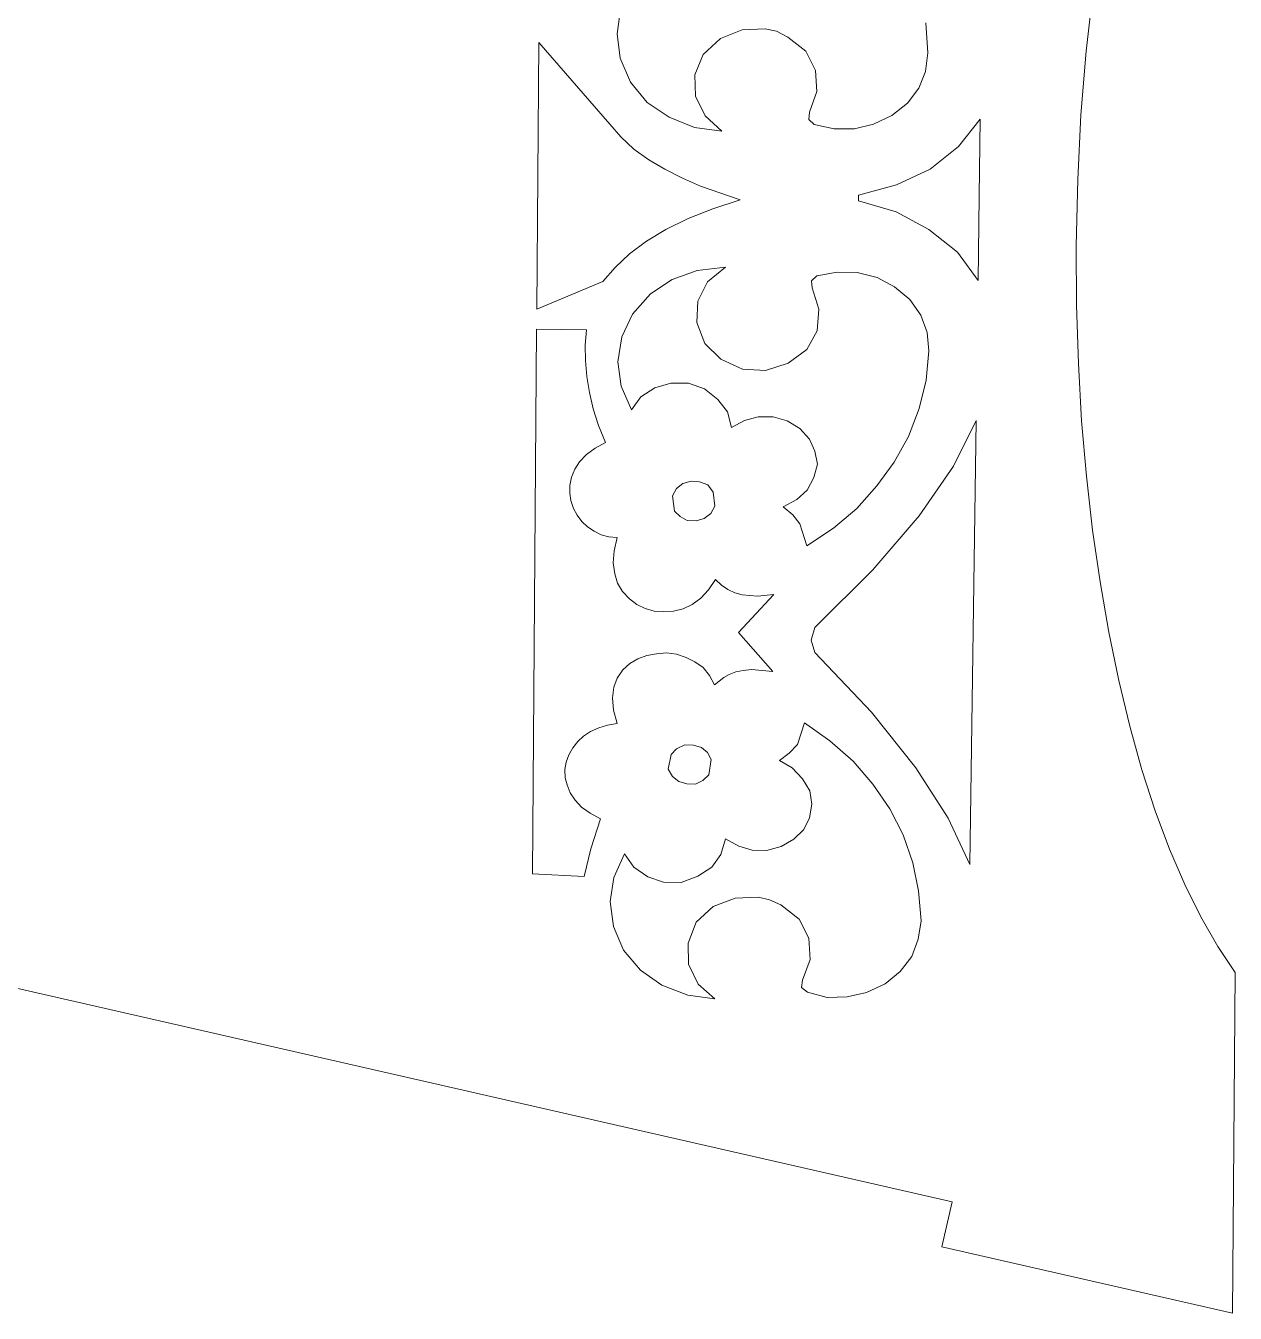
# Model space of a CAD drawing. Header units: inches. Extents: x -2.95 to 3.29, y -5.05 to 4.57.
# Drawn here: x -0.962 to 0.134, y -0.388 to 0.779 of the extents above; entities that cross this region are included whole.
import ezdxf

# ---------------------------------------------------------------- set-up
doc = ezdxf.new("R2010")
doc.units = ezdxf.units.IN
doc.header["$MEASUREMENT"] = 0
doc.layers.add('Katman 1', color=7, linetype='Continuous')

msp = doc.modelspace()

# ---------------------------------------------------------------- linework, layer by layer
at = {"layer": 'Katman 1', "color": 250, "lineweight": 9}
for points in [[(-0.0008, 0.7559), (-0.0008, 0.7559), (0.0056, 0.8115), (0.0056, 0.8115)], [(-0.4259, 0.7717), (-0.4259, 0.7717), (-0.4229, 0.7938), (-0.4229, 0.7938)], [(-0.4233, 0.7497), (-0.4233, 0.7497), (-0.4259, 0.7717), (-0.4259, 0.7717)], [(-0.3128, 0.7754), (-0.3128, 0.7754), (-0.3325, 0.7675), (-0.3325, 0.7675)], [(-0.2919, 0.7763), (-0.2919, 0.7763), (-0.3128, 0.7754), (-0.3128, 0.7754)], [(-0.2817, 0.7741), (-0.2817, 0.7741), (-0.2919, 0.7763), (-0.2919, 0.7763)], [(-0.2712, 0.7688), (-0.2712, 0.7688), (-0.2817, 0.7741), (-0.2817, 0.7741)], [(-0.1462, 0.7818), (-0.1462, 0.7818), (-0.1443, 0.7545), (-0.1443, 0.7545)], [(-0.497, 0.7639), (-0.497, 0.7639), (-0.4989, 0.5221), (-0.4989, 0.5221)], [(-0.4328, 0.6899), (-0.4328, 0.6899), (-0.497, 0.7639), (-0.497, 0.7639)], [(-0.3325, 0.7675), (-0.3325, 0.7675), (-0.348, 0.7529), (-0.348, 0.7529)], [(-0.2549, 0.7561), (-0.2549, 0.7561), (-0.2712, 0.7688), (-0.2712, 0.7688)], [(-0.414, 0.7279), (-0.414, 0.7279), (-0.4233, 0.7497), (-0.4233, 0.7497)], [(-0.348, 0.7529), (-0.348, 0.7529), (-0.3555, 0.7345), (-0.3555, 0.7345)], [(-0.2463, 0.7385), (-0.2463, 0.7385), (-0.2549, 0.7561), (-0.2549, 0.7561)], [(-0.1443, 0.7545), (-0.1443, 0.7545), (-0.1465, 0.7377), (-0.1465, 0.7377)], [(-0.0055, 0.6984), (-0.0055, 0.6984), (-0.0008, 0.7559), (-0.0008, 0.7559)], [(-0.245, 0.7193), (-0.245, 0.7193), (-0.2463, 0.7385), (-0.2463, 0.7385)], [(-0.1465, 0.7377), (-0.1465, 0.7377), (-0.1526, 0.7224), (-0.1526, 0.7224)], [(-0.3988, 0.7096), (-0.3988, 0.7096), (-0.414, 0.7279), (-0.414, 0.7279)], [(-0.3555, 0.7345), (-0.3555, 0.7345), (-0.355, 0.7152), (-0.355, 0.7152)], [(-0.355, 0.7152), (-0.355, 0.7152), (-0.3464, 0.6973), (-0.3464, 0.6973)], [(-0.2518, 0.7007), (-0.2518, 0.7007), (-0.245, 0.7193), (-0.245, 0.7193)], [(-0.1526, 0.7224), (-0.1526, 0.7224), (-0.1629, 0.7088), (-0.1629, 0.7088)], [(-0.3789, 0.6961), (-0.3789, 0.6961), (-0.3988, 0.7096), (-0.3988, 0.7096)], [(-0.2522, 0.6941), (-0.2522, 0.6941), (-0.2518, 0.7007), (-0.2518, 0.7007)], [(-0.1629, 0.7088), (-0.1629, 0.7088), (-0.177, 0.6977), (-0.177, 0.6977)], [(-0.4228, 0.6783), (-0.4228, 0.6783), (-0.4328, 0.6899), (-0.4328, 0.6899)], [(-0.3559, 0.6868), (-0.3559, 0.6868), (-0.3789, 0.6961), (-0.3789, 0.6961)], [(-0.3464, 0.6973), (-0.3464, 0.6973), (-0.3311, 0.6835), (-0.3311, 0.6835)], [(-0.2474, 0.6895), (-0.2474, 0.6895), (-0.2522, 0.6941), (-0.2522, 0.6941)], [(-0.2292, 0.6855), (-0.2292, 0.6855), (-0.2474, 0.6895), (-0.2474, 0.6895)], [(-0.1935, 0.6898), (-0.1935, 0.6898), (-0.211, 0.6857), (-0.211, 0.6857)], [(-0.177, 0.6977), (-0.177, 0.6977), (-0.1935, 0.6898), (-0.1935, 0.6898)], [(-0.0968, 0.6943), (-0.0968, 0.6943), (-0.1166, 0.6696), (-0.1166, 0.6696)], [(-0.0977, 0.6246), (-0.0977, 0.6246), (-0.0968, 0.6943), (-0.0968, 0.6943)], [(-0.0084, 0.6397), (-0.0084, 0.6397), (-0.0055, 0.6984), (-0.0055, 0.6984)], [(-0.411, 0.6673), (-0.411, 0.6673), (-0.4228, 0.6783), (-0.4228, 0.6783)], [(-0.3311, 0.6835), (-0.3311, 0.6835), (-0.3559, 0.6868), (-0.3559, 0.6868)], [(-0.211, 0.6857), (-0.211, 0.6857), (-0.2292, 0.6855), (-0.2292, 0.6855)], [(-0.3974, 0.6575), (-0.3974, 0.6575), (-0.411, 0.6673), (-0.411, 0.6673)], [(-0.1166, 0.6696), (-0.1166, 0.6696), (-0.1423, 0.6491), (-0.1423, 0.6491)], [(-0.3828, 0.6489), (-0.3828, 0.6489), (-0.3974, 0.6575), (-0.3974, 0.6575)], [(-0.3667, 0.6408), (-0.3667, 0.6408), (-0.3828, 0.6489), (-0.3828, 0.6489)], [(-0.1423, 0.6491), (-0.1423, 0.6491), (-0.1729, 0.6347), (-0.1729, 0.6347)], [(-0.3504, 0.6336), (-0.3504, 0.6336), (-0.3667, 0.6408), (-0.3667, 0.6408)], [(-0.3144, 0.6211), (-0.3144, 0.6211), (-0.3504, 0.6336), (-0.3504, 0.6336)], [(-0.1729, 0.6347), (-0.1729, 0.6347), (-0.2073, 0.6255), (-0.2073, 0.6255)], [(-0.0099, 0.5795), (-0.0099, 0.5795), (-0.0084, 0.6397), (-0.0084, 0.6397)], [(-0.3393, 0.6132), (-0.3393, 0.6132), (-0.3144, 0.6211), (-0.3144, 0.6211)], [(-0.2073, 0.6255), (-0.2073, 0.6255), (-0.2073, 0.6202), (-0.2073, 0.6202)], [(-0.2073, 0.6202), (-0.2073, 0.6202), (-0.1731, 0.6102), (-0.1731, 0.6102)], [(-0.0987, 0.548), (-0.0987, 0.548), (-0.0977, 0.6246), (-0.0977, 0.6246)], [(-0.3618, 0.6043), (-0.3618, 0.6043), (-0.3393, 0.6132), (-0.3393, 0.6132)], [(-0.1731, 0.6102), (-0.1731, 0.6102), (-0.1435, 0.5942), (-0.1435, 0.5942)], [(-0.3818, 0.5943), (-0.3818, 0.5943), (-0.3618, 0.6043), (-0.3618, 0.6043)], [(-0.3994, 0.5836), (-0.3994, 0.5836), (-0.3818, 0.5943), (-0.3818, 0.5943)], [(-0.1435, 0.5942), (-0.1435, 0.5942), (-0.1174, 0.5737), (-0.1174, 0.5737)], [(-0.4279, 0.56), (-0.4279, 0.56), (-0.4149, 0.5722), (-0.4149, 0.5722)], [(-0.4149, 0.5722), (-0.4149, 0.5722), (-0.3994, 0.5836), (-0.3994, 0.5836)], [(-0.1174, 0.5737), (-0.1174, 0.5737), (-0.0987, 0.548), (-0.0987, 0.548)], [(-0.0096, 0.5256), (-0.0096, 0.5256), (-0.0099, 0.5795), (-0.0099, 0.5795)], [(-0.3278, 0.5603), (-0.3278, 0.5603), (-0.3534, 0.5573), (-0.3534, 0.5573)], [(-0.344, 0.5468), (-0.344, 0.5468), (-0.3278, 0.5603), (-0.3278, 0.5603)], [(-0.4389, 0.5472), (-0.4389, 0.5472), (-0.4279, 0.56), (-0.4279, 0.56)], [(-0.3762, 0.5491), (-0.3762, 0.5491), (-0.3959, 0.536), (-0.3959, 0.536)], [(-0.3534, 0.5573), (-0.3534, 0.5573), (-0.3762, 0.5491), (-0.3762, 0.5491)], [(-0.2449, 0.5523), (-0.2449, 0.5523), (-0.2498, 0.5478), (-0.2498, 0.5478)], [(-0.2267, 0.5556), (-0.2267, 0.5556), (-0.2449, 0.5523), (-0.2449, 0.5523)], [(-0.2085, 0.5552), (-0.2085, 0.5552), (-0.2267, 0.5556), (-0.2267, 0.5556)], [(-0.1903, 0.5508), (-0.1903, 0.5508), (-0.2085, 0.5552), (-0.2085, 0.5552)], [(-0.1747, 0.5423), (-0.1747, 0.5423), (-0.1903, 0.5508), (-0.1903, 0.5508)], [(-0.4989, 0.5221), (-0.4989, 0.5221), (-0.4389, 0.5472), (-0.4389, 0.5472)], [(-0.3529, 0.5293), (-0.3529, 0.5293), (-0.344, 0.5468), (-0.344, 0.5468)], [(-0.2498, 0.5478), (-0.2498, 0.5478), (-0.2492, 0.5415), (-0.2492, 0.5415)], [(-0.2492, 0.5415), (-0.2492, 0.5415), (-0.2431, 0.5222), (-0.2431, 0.5222)], [(-0.1608, 0.531), (-0.1608, 0.531), (-0.1747, 0.5423), (-0.1747, 0.5423)], [(-0.3959, 0.536), (-0.3959, 0.536), (-0.4121, 0.5175), (-0.4121, 0.5175)], [(-0.3538, 0.5101), (-0.3538, 0.5101), (-0.3529, 0.5293), (-0.3529, 0.5293)], [(-0.1507, 0.5166), (-0.1507, 0.5166), (-0.1608, 0.531), (-0.1608, 0.531)], [(-0.0079, 0.4727), (-0.0079, 0.4727), (-0.0096, 0.5256), (-0.0096, 0.5256)], [(-0.4121, 0.5175), (-0.4121, 0.5175), (-0.4218, 0.497), (-0.4218, 0.497)], [(-0.2431, 0.5222), (-0.2431, 0.5222), (-0.2446, 0.5026), (-0.2446, 0.5026)], [(-0.1449, 0.5008), (-0.1449, 0.5008), (-0.1507, 0.5166), (-0.1507, 0.5166)], [(-0.4991, 0.5039), (-0.4991, 0.5039), (-0.5029, 0.0101), (-0.5029, 0.0101)], [(-0.4539, 0.5035), (-0.4539, 0.5035), (-0.4991, 0.5039), (-0.4991, 0.5039)], [(-0.4551, 0.4895), (-0.4551, 0.4895), (-0.4539, 0.5035), (-0.4539, 0.5035)], [(-0.3466, 0.4911), (-0.3466, 0.4911), (-0.3538, 0.5101), (-0.3538, 0.5101)], [(-0.2446, 0.5026), (-0.2446, 0.5026), (-0.2542, 0.4855), (-0.2542, 0.4855)], [(-0.4218, 0.497), (-0.4218, 0.497), (-0.4254, 0.4743), (-0.4254, 0.4743)], [(-0.332, 0.4767), (-0.332, 0.4767), (-0.3466, 0.4911), (-0.3466, 0.4911)], [(-0.1436, 0.4844), (-0.1436, 0.4844), (-0.1449, 0.5008), (-0.1449, 0.5008)], [(-0.4548, 0.4755), (-0.4548, 0.4755), (-0.4551, 0.4895), (-0.4551, 0.4895)], [(-0.2542, 0.4855), (-0.2542, 0.4855), (-0.2711, 0.4731), (-0.2711, 0.4731)], [(-0.1459, 0.4577), (-0.1459, 0.4577), (-0.1436, 0.4844), (-0.1436, 0.4844)], [(-0.4535, 0.4609), (-0.4535, 0.4609), (-0.4548, 0.4755), (-0.4548, 0.4755)], [(-0.4254, 0.4743), (-0.4254, 0.4743), (-0.4225, 0.4522), (-0.4225, 0.4522)], [(-0.3124, 0.4678), (-0.3124, 0.4678), (-0.332, 0.4767), (-0.332, 0.4767)], [(-0.2915, 0.4666), (-0.2915, 0.4666), (-0.3124, 0.4678), (-0.3124, 0.4678)], [(-0.2711, 0.4731), (-0.2711, 0.4731), (-0.2915, 0.4666), (-0.2915, 0.4666)], [(-0.0049, 0.4209), (-0.0049, 0.4209), (-0.0079, 0.4727), (-0.0079, 0.4727)], [(-0.4512, 0.4465), (-0.4512, 0.4465), (-0.4535, 0.4609), (-0.4535, 0.4609)], [(-0.1521, 0.4319), (-0.1521, 0.4319), (-0.1459, 0.4577), (-0.1459, 0.4577)], [(-0.4478, 0.4317), (-0.4478, 0.4317), (-0.4512, 0.4465), (-0.4512, 0.4465)], [(-0.4225, 0.4522), (-0.4225, 0.4522), (-0.4132, 0.4308), (-0.4132, 0.4308)], [(-0.4047, 0.4426), (-0.4047, 0.4426), (-0.392, 0.4509), (-0.392, 0.4509)], [(-0.392, 0.4509), (-0.392, 0.4509), (-0.3773, 0.455), (-0.3773, 0.455)], [(-0.3773, 0.455), (-0.3773, 0.455), (-0.3615, 0.4549), (-0.3615, 0.4549)], [(-0.3615, 0.4549), (-0.3615, 0.4549), (-0.3469, 0.4498), (-0.3469, 0.4498)], [(-0.3469, 0.4498), (-0.3469, 0.4498), (-0.3347, 0.4403), (-0.3347, 0.4403)], [(-0.4132, 0.4308), (-0.4132, 0.4308), (-0.4047, 0.4426), (-0.4047, 0.4426)], [(-0.3347, 0.4403), (-0.3347, 0.4403), (-0.3261, 0.429), (-0.3261, 0.429)], [(-0.4431, 0.4167), (-0.4431, 0.4167), (-0.4478, 0.4317), (-0.4478, 0.4317)], [(-0.3261, 0.429), (-0.3261, 0.429), (-0.3223, 0.4147), (-0.3223, 0.4147)], [(-0.3223, 0.4147), (-0.3223, 0.4147), (-0.3107, 0.4212), (-0.3107, 0.4212)], [(-0.3107, 0.4212), (-0.3107, 0.4212), (-0.2981, 0.4246), (-0.2981, 0.4246)], [(-0.2981, 0.4246), (-0.2981, 0.4246), (-0.2845, 0.4245), (-0.2845, 0.4245)], [(-0.2845, 0.4245), (-0.2845, 0.4245), (-0.2719, 0.4209), (-0.2719, 0.4209)], [(-0.2719, 0.4209), (-0.2719, 0.4209), (-0.2604, 0.4138), (-0.2604, 0.4138)], [(-0.1618, 0.4068), (-0.1618, 0.4068), (-0.1521, 0.4319), (-0.1521, 0.4319)], [(-0.121, 0.3799), (-0.121, 0.3799), (-0.1004, 0.4213), (-0.1004, 0.4213)], [(-0.1004, 0.4213), (-0.1004, 0.4213), (-0.1063, 0.0185), (-0.1063, 0.0185)], [(-0.0006, 0.3708), (-0.0006, 0.3708), (-0.0049, 0.4209), (-0.0049, 0.4209)], [(-0.4365, 0.4012), (-0.4365, 0.4012), (-0.4431, 0.4167), (-0.4431, 0.4167)], [(-0.2604, 0.4138), (-0.2604, 0.4138), (-0.2517, 0.4043), (-0.2517, 0.4043)], [(-0.446, 0.396), (-0.446, 0.396), (-0.4365, 0.4012), (-0.4365, 0.4012)], [(-0.2517, 0.4043), (-0.2517, 0.4043), (-0.2469, 0.3934), (-0.2469, 0.3934)], [(-0.1749, 0.3834), (-0.1749, 0.3834), (-0.1618, 0.4068), (-0.1618, 0.4068)], [(-0.4601, 0.3836), (-0.4601, 0.3836), (-0.4538, 0.3902), (-0.4538, 0.3902)], [(-0.4538, 0.3902), (-0.4538, 0.3902), (-0.446, 0.396), (-0.446, 0.396)], [(-0.2469, 0.3934), (-0.2469, 0.3934), (-0.2445, 0.3815), (-0.2445, 0.3815)], [(-0.4676, 0.3699), (-0.4676, 0.3699), (-0.4644, 0.3769), (-0.4644, 0.3769)], [(-0.4644, 0.3769), (-0.4644, 0.3769), (-0.4601, 0.3836), (-0.4601, 0.3836)], [(-0.2445, 0.3815), (-0.2445, 0.3815), (-0.2477, 0.3696), (-0.2477, 0.3696)], [(-0.1905, 0.3618), (-0.1905, 0.3618), (-0.1749, 0.3834), (-0.1749, 0.3834)], [(-0.1522, 0.3346), (-0.1522, 0.3346), (-0.121, 0.3799), (-0.121, 0.3799)], [(-0.4691, 0.3553), (-0.4691, 0.3553), (-0.469, 0.3623), (-0.469, 0.3623)], [(-0.469, 0.3623), (-0.469, 0.3623), (-0.4676, 0.3699), (-0.4676, 0.3699)], [(-0.3664, 0.3639), (-0.3664, 0.3639), (-0.3724, 0.3594), (-0.3724, 0.3594)], [(-0.3591, 0.3663), (-0.3591, 0.3663), (-0.3664, 0.3639), (-0.3664, 0.3639)], [(-0.3514, 0.3655), (-0.3514, 0.3655), (-0.3591, 0.3663), (-0.3591, 0.3663)], [(-0.3437, 0.3627), (-0.3437, 0.3627), (-0.3514, 0.3655), (-0.3514, 0.3655)], [(-0.3389, 0.3563), (-0.3389, 0.3563), (-0.3437, 0.3627), (-0.3437, 0.3627)], [(-0.2477, 0.3696), (-0.2477, 0.3696), (-0.2538, 0.3581), (-0.2538, 0.3581)], [(0.0049, 0.3218), (0.0049, 0.3218), (-0.0006, 0.3708), (-0.0006, 0.3708)], [(-0.4681, 0.3486), (-0.4681, 0.3486), (-0.4691, 0.3553), (-0.4691, 0.3553)], [(-0.3724, 0.3594), (-0.3724, 0.3594), (-0.376, 0.3528), (-0.376, 0.3528)], [(-0.376, 0.3528), (-0.376, 0.3528), (-0.374, 0.3391), (-0.374, 0.3391)], [(-0.3376, 0.3434), (-0.3376, 0.3434), (-0.3389, 0.3563), (-0.3389, 0.3563)], [(-0.2538, 0.3581), (-0.2538, 0.3581), (-0.263, 0.3494), (-0.263, 0.3494)], [(-0.2088, 0.3413), (-0.2088, 0.3413), (-0.1905, 0.3618), (-0.1905, 0.3618)], [(-0.4657, 0.3413), (-0.4657, 0.3413), (-0.4681, 0.3486), (-0.4681, 0.3486)], [(-0.4622, 0.3353), (-0.4622, 0.3353), (-0.4657, 0.3413), (-0.4657, 0.3413)], [(-0.374, 0.3391), (-0.374, 0.3391), (-0.3688, 0.3342), (-0.3688, 0.3342)], [(-0.3411, 0.3368), (-0.3411, 0.3368), (-0.3376, 0.3434), (-0.3376, 0.3434)], [(-0.263, 0.3494), (-0.263, 0.3494), (-0.2756, 0.3429), (-0.2756, 0.3429)], [(-0.2756, 0.3429), (-0.2756, 0.3429), (-0.2669, 0.3355), (-0.2669, 0.3355)], [(-0.2299, 0.3236), (-0.2299, 0.3236), (-0.2088, 0.3413), (-0.2088, 0.3413)], [(-0.4581, 0.3296), (-0.4581, 0.3296), (-0.4622, 0.3353), (-0.4622, 0.3353)], [(-0.4529, 0.3247), (-0.4529, 0.3247), (-0.4581, 0.3296), (-0.4581, 0.3296)], [(-0.3688, 0.3342), (-0.3688, 0.3342), (-0.3625, 0.3306), (-0.3625, 0.3306)], [(-0.3625, 0.3306), (-0.3625, 0.3306), (-0.3545, 0.3302), (-0.3545, 0.3302)], [(-0.3545, 0.3302), (-0.3545, 0.3302), (-0.3471, 0.3323), (-0.3471, 0.3323)], [(-0.3471, 0.3323), (-0.3471, 0.3323), (-0.3411, 0.3368), (-0.3411, 0.3368)], [(-0.2669, 0.3355), (-0.2669, 0.3355), (-0.2603, 0.3274), (-0.2603, 0.3274)], [(-0.2603, 0.3274), (-0.2603, 0.3274), (-0.2542, 0.3074), (-0.2542, 0.3074)], [(-0.1942, 0.2859), (-0.1942, 0.2859), (-0.1522, 0.3346), (-0.1522, 0.3346)], [(-0.447, 0.3208), (-0.447, 0.3208), (-0.4529, 0.3247), (-0.4529, 0.3247)], [(-0.4407, 0.3176), (-0.4407, 0.3176), (-0.447, 0.3208), (-0.447, 0.3208)], [(-0.4337, 0.3158), (-0.4337, 0.3158), (-0.4407, 0.3176), (-0.4407, 0.3176)], [(-0.426, 0.315), (-0.426, 0.315), (-0.4337, 0.3158), (-0.4337, 0.3158)], [(-0.2542, 0.3074), (-0.2542, 0.3074), (-0.2299, 0.3236), (-0.2299, 0.3236)], [(0.0119, 0.2748), (0.0119, 0.2748), (0.0049, 0.3218), (0.0049, 0.3218)], [(-0.4289, 0.3031), (-0.4289, 0.3031), (-0.426, 0.315), (-0.426, 0.315)], [(-0.4297, 0.292), (-0.4297, 0.292), (-0.4289, 0.3031), (-0.4289, 0.3031)], [(-0.4283, 0.2822), (-0.4283, 0.2822), (-0.4297, 0.292), (-0.4297, 0.292)], [(-0.4256, 0.2737), (-0.4256, 0.2737), (-0.4283, 0.2822), (-0.4283, 0.2822)], [(-0.2467, 0.2335), (-0.2467, 0.2335), (-0.1942, 0.2859), (-0.1942, 0.2859)], [(-0.4211, 0.266), (-0.4211, 0.266), (-0.4256, 0.2737), (-0.4256, 0.2737)], [(-0.337, 0.2769), (-0.337, 0.2769), (-0.3431, 0.2675), (-0.3431, 0.2675)], [(-0.3315, 0.272), (-0.3315, 0.272), (-0.337, 0.2769), (-0.337, 0.2769)], [(-0.3256, 0.268), (-0.3256, 0.268), (-0.3315, 0.272), (-0.3315, 0.272)], [(0.0196, 0.2293), (0.0196, 0.2293), (0.0119, 0.2748), (0.0119, 0.2748)], [(-0.4149, 0.2596), (-0.4149, 0.2596), (-0.4211, 0.266), (-0.4211, 0.266)], [(-0.4083, 0.2543), (-0.4083, 0.2543), (-0.4149, 0.2596), (-0.4149, 0.2596)], [(-0.3501, 0.2602), (-0.3501, 0.2602), (-0.3579, 0.2543), (-0.3579, 0.2543)], [(-0.3431, 0.2675), (-0.3431, 0.2675), (-0.3501, 0.2602), (-0.3501, 0.2602)], [(-0.3193, 0.2648), (-0.3193, 0.2648), (-0.3256, 0.268), (-0.3256, 0.268)], [(-0.3127, 0.263), (-0.3127, 0.263), (-0.3193, 0.2648), (-0.3193, 0.2648)], [(-0.3161, 0.2291), (-0.3161, 0.2291), (-0.284, 0.2635), (-0.284, 0.2635)], [(-0.2987, 0.2619), (-0.2987, 0.2619), (-0.3127, 0.263), (-0.3127, 0.263)], [(-0.284, 0.2635), (-0.284, 0.2635), (-0.2987, 0.2619), (-0.2987, 0.2619)], [(-0.4006, 0.2508), (-0.4006, 0.2508), (-0.4083, 0.2543), (-0.4083, 0.2543)], [(-0.3926, 0.2483), (-0.3926, 0.2483), (-0.4006, 0.2508), (-0.4006, 0.2508)], [(-0.3838, 0.2479), (-0.3838, 0.2479), (-0.3926, 0.2483), (-0.3926, 0.2483)], [(-0.3751, 0.2482), (-0.3751, 0.2482), (-0.3838, 0.2479), (-0.3838, 0.2479)], [(-0.3663, 0.2505), (-0.3663, 0.2505), (-0.3751, 0.2482), (-0.3751, 0.2482)], [(-0.3579, 0.2543), (-0.3579, 0.2543), (-0.3663, 0.2505), (-0.3663, 0.2505)], [(-0.2503, 0.222), (-0.2503, 0.222), (-0.2467, 0.2335), (-0.2467, 0.2335)], [(-0.2849, 0.1935), (-0.2849, 0.1935), (-0.3161, 0.2291), (-0.3161, 0.2291)], [(-0.2469, 0.2107), (-0.2469, 0.2107), (-0.2503, 0.222), (-0.2503, 0.222)], [(0.0287, 0.1854), (0.0287, 0.1854), (0.0196, 0.2293), (0.0196, 0.2293)], [(-0.3904, 0.2097), (-0.3904, 0.2097), (-0.3813, 0.2104), (-0.3813, 0.2104)], [(-0.3813, 0.2104), (-0.3813, 0.2104), (-0.3722, 0.2093), (-0.3722, 0.2093)], [(-0.1955, 0.1568), (-0.1955, 0.1568), (-0.2469, 0.2107), (-0.2469, 0.2107)], [(-0.421, 0.195), (-0.421, 0.195), (-0.4146, 0.2008), (-0.4146, 0.2008)], [(-0.4146, 0.2008), (-0.4146, 0.2008), (-0.4073, 0.205), (-0.4073, 0.205)], [(-0.4073, 0.205), (-0.4073, 0.205), (-0.3992, 0.2081), (-0.3992, 0.2081)], [(-0.3992, 0.2081), (-0.3992, 0.2081), (-0.3904, 0.2097), (-0.3904, 0.2097)], [(-0.3722, 0.2093), (-0.3722, 0.2093), (-0.3635, 0.2064), (-0.3635, 0.2064)], [(-0.3635, 0.2064), (-0.3635, 0.2064), (-0.3555, 0.2025), (-0.3555, 0.2025)], [(-0.3555, 0.2025), (-0.3555, 0.2025), (-0.3482, 0.1972), (-0.3482, 0.1972)], [(-0.4291, 0.1793), (-0.4291, 0.1793), (-0.426, 0.1876), (-0.426, 0.1876)], [(-0.426, 0.1876), (-0.426, 0.1876), (-0.421, 0.195), (-0.421, 0.195)], [(-0.3482, 0.1972), (-0.3482, 0.1972), (-0.3423, 0.1901), (-0.3423, 0.1901)], [(-0.3423, 0.1901), (-0.3423, 0.1901), (-0.3378, 0.1816), (-0.3378, 0.1816)], [(-0.3378, 0.1816), (-0.3378, 0.1816), (-0.3293, 0.1882), (-0.3293, 0.1882)], [(-0.3293, 0.1882), (-0.3293, 0.1882), (-0.3244, 0.191), (-0.3244, 0.191)], [(-0.3244, 0.191), (-0.3244, 0.191), (-0.3184, 0.1934), (-0.3184, 0.1934)], [(-0.3184, 0.1934), (-0.3184, 0.1934), (-0.3118, 0.1944), (-0.3118, 0.1944)], [(-0.3118, 0.1944), (-0.3118, 0.1944), (-0.3041, 0.1954), (-0.3041, 0.1954)], [(-0.3041, 0.1954), (-0.3041, 0.1954), (-0.2849, 0.1935), (-0.2849, 0.1935)], [(-0.4303, 0.1698), (-0.4303, 0.1698), (-0.4291, 0.1793), (-0.4291, 0.1793)], [(0.0389, 0.1441), (0.0389, 0.1441), (0.0287, 0.1854), (0.0287, 0.1854)], [(-0.4293, 0.1586), (-0.4293, 0.1586), (-0.4303, 0.1698), (-0.4303, 0.1698)], [(-0.4259, 0.1464), (-0.4259, 0.1464), (-0.4293, 0.1586), (-0.4293, 0.1586)], [(-0.1553, 0.1064), (-0.1553, 0.1064), (-0.1955, 0.1568), (-0.1955, 0.1568)], [(-0.4501, 0.1392), (-0.4501, 0.1392), (-0.4428, 0.1426), (-0.4428, 0.1426)], [(-0.4428, 0.1426), (-0.4428, 0.1426), (-0.4347, 0.145), (-0.4347, 0.145)], [(-0.4347, 0.145), (-0.4347, 0.145), (-0.4259, 0.1464), (-0.4259, 0.1464)], [(-0.2626, 0.1275), (-0.2626, 0.1275), (-0.2562, 0.1471), (-0.2562, 0.1471)], [(-0.2562, 0.1471), (-0.2562, 0.1471), (-0.2332, 0.1308), (-0.2332, 0.1308)], [(0.0497, 0.1045), (0.0497, 0.1045), (0.0389, 0.1441), (0.0389, 0.1441)], [(-0.4663, 0.1243), (-0.4663, 0.1243), (-0.4617, 0.1301), (-0.4617, 0.1301)], [(-0.4617, 0.1301), (-0.4617, 0.1301), (-0.4565, 0.135), (-0.4565, 0.135)], [(-0.4565, 0.135), (-0.4565, 0.135), (-0.4501, 0.1392), (-0.4501, 0.1392)], [(-0.2332, 0.1308), (-0.2332, 0.1308), (-0.212, 0.1124), (-0.212, 0.1124)], [(-0.4724, 0.1113), (-0.4724, 0.1113), (-0.4699, 0.118), (-0.4699, 0.118)], [(-0.4699, 0.118), (-0.4699, 0.118), (-0.4663, 0.1243), (-0.4663, 0.1243)], [(-0.3797, 0.105), (-0.3797, 0.105), (-0.3771, 0.1183), (-0.3771, 0.1183)], [(-0.3771, 0.1183), (-0.3771, 0.1183), (-0.3722, 0.1235), (-0.3722, 0.1235)], [(-0.3722, 0.1235), (-0.3722, 0.1235), (-0.3648, 0.127), (-0.3648, 0.127)], [(-0.3648, 0.127), (-0.3648, 0.127), (-0.3568, 0.1269), (-0.3568, 0.1269)], [(-0.3568, 0.1269), (-0.3568, 0.1269), (-0.3495, 0.1247), (-0.3495, 0.1247)], [(-0.3495, 0.1247), (-0.3495, 0.1247), (-0.3442, 0.1202), (-0.3442, 0.1202)], [(-0.3442, 0.1202), (-0.3442, 0.1202), (-0.3408, 0.1138), (-0.3408, 0.1138)], [(-0.2789, 0.113), (-0.2789, 0.113), (-0.27, 0.1196), (-0.27, 0.1196)], [(-0.27, 0.1196), (-0.27, 0.1196), (-0.2626, 0.1275), (-0.2626, 0.1275)], [(-0.4735, 0.1047), (-0.4735, 0.1047), (-0.4724, 0.1113), (-0.4724, 0.1113)], [(-0.3408, 0.1138), (-0.3408, 0.1138), (-0.343, 0.0998), (-0.343, 0.0998)], [(-0.2674, 0.1062), (-0.2674, 0.1062), (-0.2789, 0.113), (-0.2789, 0.113)], [(-0.258, 0.0964), (-0.258, 0.0964), (-0.2674, 0.1062), (-0.2674, 0.1062)], [(-0.212, 0.1124), (-0.212, 0.1124), (-0.1943, 0.0913), (-0.1943, 0.0913)], [(-0.1259, 0.0607), (-0.1259, 0.0607), (-0.1553, 0.1064), (-0.1553, 0.1064)], [(-0.4732, 0.0973), (-0.4732, 0.0973), (-0.4735, 0.1047), (-0.4735, 0.1047)], [(-0.4715, 0.0907), (-0.4715, 0.0907), (-0.4732, 0.0973), (-0.4732, 0.0973)], [(-0.3759, 0.0984), (-0.3759, 0.0984), (-0.3797, 0.105), (-0.3797, 0.105)], [(-0.37, 0.0938), (-0.37, 0.0938), (-0.3759, 0.0984), (-0.3759, 0.0984)], [(-0.363, 0.0916), (-0.363, 0.0916), (-0.37, 0.0938), (-0.37, 0.0938)], [(-0.3483, 0.0947), (-0.3483, 0.0947), (-0.3549, 0.0915), (-0.3549, 0.0915)], [(-0.343, 0.0998), (-0.343, 0.0998), (-0.3483, 0.0947), (-0.3483, 0.0947)], [(-0.2514, 0.0855), (-0.2514, 0.0855), (-0.258, 0.0964), (-0.258, 0.0964)], [(0.0617, 0.0672), (0.0617, 0.0672), (0.0497, 0.1045), (0.0497, 0.1045)], [(-0.4687, 0.0837), (-0.4687, 0.0837), (-0.4715, 0.0907), (-0.4715, 0.0907)], [(-0.4642, 0.077), (-0.4642, 0.077), (-0.4687, 0.0837), (-0.4687, 0.0837)], [(-0.3549, 0.0915), (-0.3549, 0.0915), (-0.363, 0.0916), (-0.363, 0.0916)], [(-0.2494, 0.0732), (-0.2494, 0.0732), (-0.2514, 0.0855), (-0.2514, 0.0855)], [(-0.1943, 0.0913), (-0.1943, 0.0913), (-0.1787, 0.0691), (-0.1787, 0.0691)], [(-0.4584, 0.0706), (-0.4584, 0.0706), (-0.4642, 0.077), (-0.4642, 0.077)], [(-0.4504, 0.065), (-0.4504, 0.065), (-0.4584, 0.0706), (-0.4584, 0.0706)], [(-0.2516, 0.061), (-0.2516, 0.061), (-0.2494, 0.0732), (-0.2494, 0.0732)], [(-0.4413, 0.06), (-0.4413, 0.06), (-0.4504, 0.065), (-0.4504, 0.065)], [(-0.4499, 0.0328), (-0.4499, 0.0328), (-0.4413, 0.06), (-0.4413, 0.06)], [(-0.2569, 0.0502), (-0.2569, 0.0502), (-0.2516, 0.061), (-0.2516, 0.061)], [(-0.1787, 0.0691), (-0.1787, 0.0691), (-0.1667, 0.0456), (-0.1667, 0.0456)], [(-0.1063, 0.0185), (-0.1063, 0.0185), (-0.1259, 0.0607), (-0.1259, 0.0607)], [(0.0747, 0.0326), (0.0747, 0.0326), (0.0617, 0.0672), (0.0617, 0.0672)], [(-0.2658, 0.0415), (-0.2658, 0.0415), (-0.2569, 0.0502), (-0.2569, 0.0502)], [(-0.332, 0.0277), (-0.332, 0.0277), (-0.3277, 0.042), (-0.3277, 0.042)], [(-0.3277, 0.042), (-0.3277, 0.042), (-0.3158, 0.0352), (-0.3158, 0.0352)], [(-0.3158, 0.0352), (-0.3158, 0.0352), (-0.3036, 0.0317), (-0.3036, 0.0317)], [(-0.2774, 0.0349), (-0.2774, 0.0349), (-0.2658, 0.0415), (-0.2658, 0.0415)], [(-0.1667, 0.0456), (-0.1667, 0.0456), (-0.1581, 0.02), (-0.1581, 0.02)], [(-0.4561, 0.0076), (-0.4561, 0.0076), (-0.4499, 0.0328), (-0.4499, 0.0328)], [(-0.4291, 0.0067), (-0.4291, 0.0067), (-0.4195, 0.0284), (-0.4195, 0.0284)], [(-0.4195, 0.0284), (-0.4195, 0.0284), (-0.4108, 0.0161), (-0.4108, 0.0161)], [(-0.3402, 0.0162), (-0.3402, 0.0162), (-0.332, 0.0277), (-0.332, 0.0277)], [(-0.3036, 0.0317), (-0.3036, 0.0317), (-0.2907, 0.0312), (-0.2907, 0.0312)], [(-0.2907, 0.0312), (-0.2907, 0.0312), (-0.2774, 0.0349), (-0.2774, 0.0349)], [(0.0885, 0.0006), (0.0885, 0.0006), (0.0747, 0.0326), (0.0747, 0.0326)], [(-0.4108, 0.0161), (-0.4108, 0.0161), (-0.3983, 0.0075), (-0.3983, 0.0075)], [(-0.3528, 0.0079), (-0.3528, 0.0079), (-0.3402, 0.0162), (-0.3402, 0.0162)], [(-0.1581, 0.02), (-0.1581, 0.02), (-0.1527, -0.0053), (-0.1527, -0.0053)], [(-0.5029, 0.0101), (-0.5029, 0.0101), (-0.4561, 0.0076), (-0.4561, 0.0076)], [(-0.4324, -0.0149), (-0.4324, -0.0149), (-0.4291, 0.0067), (-0.4291, 0.0067)], [(-0.3983, 0.0075), (-0.3983, 0.0075), (-0.384, 0.0025), (-0.384, 0.0025)], [(-0.384, 0.0025), (-0.384, 0.0025), (-0.3679, 0.0024), (-0.3679, 0.0024)], [(-0.3679, 0.0024), (-0.3679, 0.0024), (-0.3528, 0.0079), (-0.3528, 0.0079)], [(0.1033, -0.0289), (0.1033, -0.0289), (0.0885, 0.0006), (0.0885, 0.0006)], [(-0.298, -0.0111), (-0.298, -0.0111), (-0.319, -0.012), (-0.319, -0.012)], [(-0.2879, -0.0133), (-0.2879, -0.0133), (-0.298, -0.0111), (-0.298, -0.0111)], [(-0.1527, -0.0053), (-0.1527, -0.0053), (-0.1505, -0.0326), (-0.1505, -0.0326)], [(-0.4294, -0.0377), (-0.4294, -0.0377), (-0.4324, -0.0149), (-0.4324, -0.0149)], [(-0.339, -0.0196), (-0.339, -0.0196), (-0.3545, -0.0338), (-0.3545, -0.0338)], [(-0.319, -0.012), (-0.319, -0.012), (-0.339, -0.0196), (-0.339, -0.0196)], [(-0.2778, -0.0179), (-0.2778, -0.0179), (-0.2879, -0.0133), (-0.2879, -0.0133)], [(-0.261, -0.031), (-0.261, -0.031), (-0.2778, -0.0179), (-0.2778, -0.0179)], [(-0.3545, -0.0338), (-0.3545, -0.0338), (-0.3617, -0.0526), (-0.3617, -0.0526)], [(-0.2524, -0.0482), (-0.2524, -0.0482), (-0.261, -0.031), (-0.261, -0.031)], [(-0.1505, -0.0326), (-0.1505, -0.0326), (-0.1531, -0.049), (-0.1531, -0.049)], [(0.1185, -0.0556), (0.1185, -0.0556), (0.1033, -0.0289), (0.1033, -0.0289)], [(-1.2145, -0.0379), (-1.2145, -0.0379), (-0.1224, -0.2872), (-0.1224, -0.2872)], [(-0.4202, -0.0591), (-0.4202, -0.0591), (-0.4294, -0.0377), (-0.4294, -0.0377)], [(-0.3617, -0.0526), (-0.3617, -0.0526), (-0.3615, -0.0719), (-0.3615, -0.0719)], [(-0.2512, -0.0675), (-0.2512, -0.0675), (-0.2524, -0.0482), (-0.2524, -0.0482)], [(-0.1531, -0.049), (-0.1531, -0.049), (-0.1588, -0.0647), (-0.1588, -0.0647)], [(0.1344, -0.0793), (0.1344, -0.0793), (0.1185, -0.0556), (0.1185, -0.0556)], [(-0.405, -0.0771), (-0.405, -0.0771), (-0.4202, -0.0591), (-0.4202, -0.0591)], [(-0.258, -0.0863), (-0.258, -0.0863), (-0.2512, -0.0675), (-0.2512, -0.0675)], [(-0.1588, -0.0647), (-0.1588, -0.0647), (-0.1694, -0.0783), (-0.1694, -0.0783)], [(-0.3855, -0.0909), (-0.3855, -0.0909), (-0.405, -0.0771), (-0.405, -0.0771)], [(-0.3615, -0.0719), (-0.3615, -0.0719), (-0.3525, -0.0898), (-0.3525, -0.0898)], [(-0.1694, -0.0783), (-0.1694, -0.0783), (-0.1831, -0.0897), (-0.1831, -0.0897)], [(0.1319, -0.3882), (0.1319, -0.3882), (0.1344, -0.0793), (0.1344, -0.0793)], [(-0.3621, -0.0999), (-0.3621, -0.0999), (-0.3855, -0.0909), (-0.3855, -0.0909)], [(-0.3525, -0.0898), (-0.3525, -0.0898), (-0.3376, -0.1032), (-0.3376, -0.1032)], [(-0.2588, -0.093), (-0.2588, -0.093), (-0.258, -0.0863), (-0.258, -0.0863)], [(-0.2535, -0.0972), (-0.2535, -0.0972), (-0.2588, -0.093), (-0.2588, -0.093)], [(-0.1831, -0.0897), (-0.1831, -0.0897), (-0.2, -0.0973), (-0.2, -0.0973)], [(-0.3376, -0.1032), (-0.3376, -0.1032), (-0.3621, -0.0999), (-0.3621, -0.0999)], [(-0.2357, -0.1019), (-0.2357, -0.1019), (-0.2535, -0.0972), (-0.2535, -0.0972)], [(-0.2175, -0.1014), (-0.2175, -0.1014), (-0.2357, -0.1019), (-0.2357, -0.1019)], [(-0.2, -0.0973), (-0.2, -0.0973), (-0.2175, -0.1014), (-0.2175, -0.1014)], [(-0.1224, -0.2872), (-0.1224, -0.2872), (-0.1318, -0.3281), (-0.1318, -0.3281)], [(-0.1318, -0.3281), (-0.1318, -0.3281), (0.1319, -0.3882), (0.1319, -0.3882)]]:
    msp.add_open_spline(points, degree=3, dxfattribs=at)

doc.saveas('drawing.dxf')
